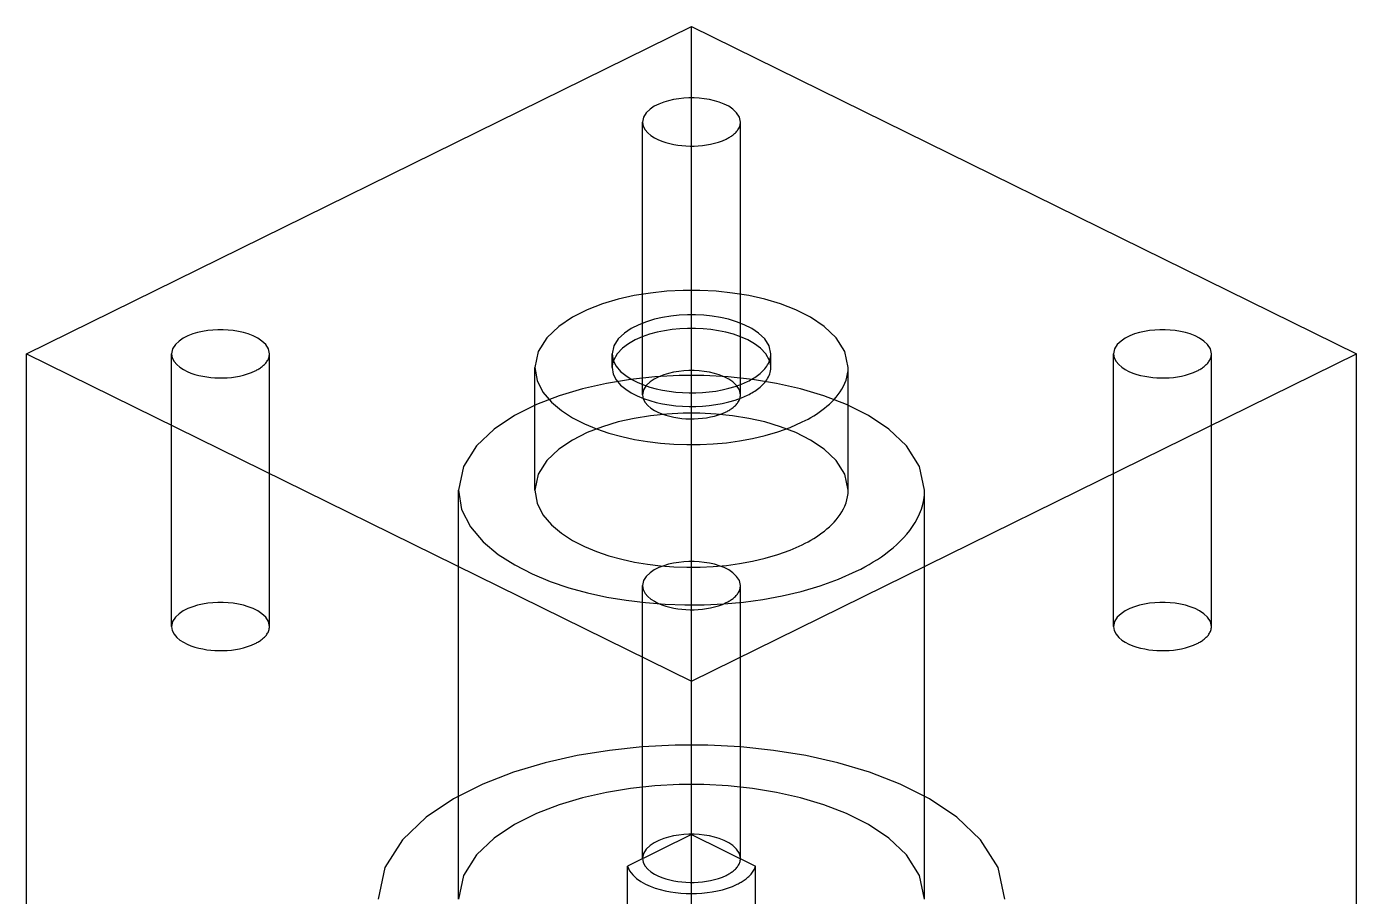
# Model space of a CAD drawing. Header units: millimetres. Extents: x 0 to 258, y -49 to 102.
# Drawn here: x 54.67 to 88.61, y 79.44 to 101.65 of the extents above; entities that cross this region are included whole.
import ezdxf

# ---------------------------------------------------------------- set-up
doc = ezdxf.new("R2010")
doc.units = ezdxf.units.MM
doc.layers.add('ISO_HIDDEN', color=8, linetype='CONTINUOUS')
doc.layers.add('ISO_VISIBLE', color=7, linetype='Continuous')

msp = doc.modelspace()

# ---------------------------------------------------------------- linework, layer by layer
at = {"layer": 'ISO_HIDDEN'}
for points in [[(71.638, 81.022), (71.638, 101.65)], [(70.388, 92.25), (70.388, 99.213)], [(72.888, 92.25), (72.888, 99.213)], [(75.638, 92.946), (75.552, 93.354), (75.328, 93.707), (75.024, 93.995), (74.675, 94.228), (74.301, 94.416), (73.909, 94.567), (73.507, 94.687), (73.098, 94.78), (72.684, 94.847), (72.267, 94.891), (71.848, 94.913), (71.428, 94.913), (71.009, 94.891), (70.592, 94.847), (70.178, 94.78), (69.769, 94.687), (69.367, 94.567), (68.976, 94.416), (68.601, 94.228), (68.253, 93.995), (67.949, 93.707), (67.725, 93.354), (67.638, 92.946)], [(58.367, 86.331), (58.367, 93.294)], [(60.867, 86.331), (60.867, 93.294)], [(69.613, 92.946), (69.613, 93.294)], [(69.644, 93.12), (69.642, 93.113), (69.639, 93.106), (69.637, 93.098), (69.635, 93.091), (69.632, 93.084), (69.63, 93.076), (69.629, 93.069), (69.627, 93.061), (69.625, 93.054), (69.623, 93.046), (69.622, 93.038), (69.621, 93.031), (69.619, 93.023), (69.618, 93.016), (69.617, 93.008), (69.616, 93), (69.615, 92.993), (69.615, 92.985), (69.614, 92.977), (69.614, 92.969), (69.613, 92.962), (69.613, 92.954), (69.613, 92.946)], [(73.663, 92.946), (73.663, 92.954), (73.663, 92.962), (73.663, 92.969), (73.662, 92.977), (73.662, 92.985), (73.661, 92.993), (73.66, 93), (73.659, 93.008), (73.658, 93.016), (73.657, 93.023), (73.656, 93.031), (73.655, 93.038), (73.653, 93.046), (73.651, 93.054), (73.65, 93.061), (73.648, 93.069), (73.646, 93.076), (73.644, 93.084), (73.642, 93.091), (73.639, 93.098), (73.637, 93.106), (73.635, 93.113), (73.632, 93.12)], [(73.663, 92.946), (73.663, 93.294)], [(82.409, 86.331), (82.409, 93.294)], [(84.909, 86.331), (84.909, 93.294)], [(77.588, 89.813), (77.459, 90.419), (77.127, 90.944), (76.674, 91.373), (76.156, 91.719), (75.598, 91.999), (75.017, 92.224), (74.419, 92.403), (73.81, 92.54), (73.194, 92.64), (72.573, 92.706), (71.95, 92.738), (71.326, 92.738), (70.703, 92.706), (70.082, 92.64), (69.466, 92.54), (68.858, 92.403), (68.26, 92.224), (67.678, 91.999), (67.121, 91.719), (66.602, 91.373), (66.15, 90.944), (65.817, 90.419), (65.688, 89.813)], [(67.638, 92.946), (67.695, 92.616), (67.847, 92.318), (68.064, 92.062), (68.322, 91.845), (68.604, 91.663), (68.903, 91.509), (69.213, 91.38), (69.532, 91.272), (69.856, 91.183), (70.185, 91.111), (70.516, 91.056), (70.85, 91.015), (71.186, 90.989), (71.522, 90.978), (71.858, 90.98), (72.194, 90.996), (72.529, 91.026), (72.862, 91.071), (73.193, 91.132), (73.52, 91.208), (73.843, 91.303), (74.159, 91.417), (74.467, 91.554)], [(67.638, 89.813), (67.638, 92.946)], [(69.613, 92.946), (69.642, 92.779), (69.719, 92.628), (69.829, 92.498), (69.959, 92.389), (70.102, 92.297), (70.254, 92.219), (70.411, 92.153), (70.572, 92.099), (70.736, 92.054), (70.902, 92.017), (71.07, 91.989), (71.239, 91.969), (71.409, 91.956), (71.579, 91.95), (71.749, 91.951), (71.92, 91.959), (72.089, 91.974), (72.258, 91.997), (72.425, 92.028), (72.591, 92.066), (72.754, 92.114), (72.915, 92.172), (73.07, 92.241)], [(72.888, 92.25), (72.861, 92.377), (72.791, 92.488), (72.696, 92.578), (72.587, 92.65), (72.47, 92.709), (72.348, 92.757), (72.222, 92.794), (72.094, 92.823), (71.965, 92.844), (71.835, 92.858), (71.704, 92.865), (71.573, 92.865), (71.442, 92.858), (71.311, 92.844), (71.182, 92.823), (71.054, 92.794), (70.928, 92.757), (70.806, 92.709), (70.689, 92.65), (70.58, 92.578), (70.485, 92.488), (70.415, 92.377), (70.388, 92.25)], [(73.07, 92.241), (73.108, 92.26), (73.145, 92.28), (73.182, 92.301), (73.218, 92.322), (73.253, 92.345), (73.288, 92.368), (73.323, 92.393), (73.356, 92.418), (73.389, 92.445), (73.42, 92.473), (73.451, 92.502), (73.48, 92.532), (73.508, 92.564), (73.535, 92.597), (73.559, 92.631), (73.582, 92.666), (73.602, 92.703), (73.62, 92.741), (73.635, 92.781), (73.647, 92.821), (73.656, 92.862), (73.661, 92.904), (73.663, 92.946)], [(74.467, 91.554), (74.541, 91.591), (74.614, 91.63), (74.687, 91.671), (74.758, 91.714), (74.829, 91.758), (74.898, 91.805), (74.966, 91.853), (75.032, 91.904), (75.096, 91.956), (75.159, 92.011), (75.219, 92.069), (75.277, 92.128), (75.332, 92.191), (75.384, 92.256), (75.433, 92.323), (75.477, 92.393), (75.518, 92.466), (75.553, 92.542), (75.583, 92.619), (75.607, 92.699), (75.624, 92.781), (75.635, 92.863), (75.638, 92.946)], [(75.638, 89.813), (75.638, 92.946)], [(70.388, 92.25), (70.406, 92.147), (70.454, 92.053), (70.521, 91.973), (70.602, 91.906), (70.69, 91.849), (70.783, 91.801), (70.88, 91.76), (70.98, 91.727), (71.081, 91.699), (71.184, 91.677), (71.288, 91.659), (71.392, 91.646), (71.497, 91.638), (71.602, 91.635), (71.707, 91.635), (71.812, 91.64), (71.917, 91.65), (72.021, 91.664), (72.124, 91.683), (72.226, 91.707), (72.327, 91.736), (72.426, 91.772), (72.522, 91.815)], [(72.522, 91.815), (72.545, 91.826), (72.568, 91.839), (72.591, 91.851), (72.613, 91.865), (72.635, 91.879), (72.657, 91.893), (72.678, 91.908), (72.699, 91.924), (72.719, 91.941), (72.738, 91.958), (72.757, 91.976), (72.775, 91.994), (72.793, 92.014), (72.809, 92.034), (72.824, 92.055), (72.838, 92.077), (72.851, 92.1), (72.862, 92.123), (72.871, 92.148), (72.878, 92.173), (72.884, 92.198), (72.887, 92.224), (72.888, 92.25)], [(75.638, 89.813), (75.552, 90.22), (75.328, 90.573), (75.024, 90.862), (74.675, 91.094), (74.301, 91.283), (73.909, 91.434), (73.507, 91.554), (73.098, 91.646), (72.684, 91.714), (72.267, 91.758), (71.848, 91.78), (71.428, 91.78), (71.009, 91.758), (70.592, 91.714), (70.178, 91.646), (69.769, 91.554), (69.367, 91.434), (68.976, 91.283), (68.601, 91.094), (68.253, 90.862), (67.949, 90.573), (67.725, 90.22), (67.638, 89.813)], [(65.688, 89.813), (65.772, 89.322), (65.999, 88.878), (66.322, 88.497), (66.705, 88.175), (67.125, 87.904), (67.57, 87.675), (68.031, 87.483), (68.505, 87.322), (68.988, 87.19), (69.476, 87.083), (69.97, 87.001), (70.466, 86.941), (70.965, 86.902), (71.465, 86.884), (71.965, 86.888), (72.465, 86.912), (72.963, 86.957), (73.459, 87.024), (73.951, 87.114), (74.438, 87.228), (74.918, 87.368), (75.388, 87.538), (75.845, 87.741)], [(65.688, 79.368), (65.688, 89.813)], [(67.638, 89.813), (67.695, 89.483), (67.847, 89.184), (68.064, 88.928), (68.322, 88.712), (68.604, 88.529), (68.903, 88.376), (69.213, 88.246), (69.532, 88.139), (69.856, 88.05), (70.185, 87.978), (70.516, 87.922), (70.85, 87.882), (71.186, 87.856), (71.522, 87.844), (71.858, 87.846), (72.194, 87.862), (72.529, 87.893), (72.862, 87.938), (73.193, 87.998), (73.52, 88.075), (73.843, 88.17), (74.159, 88.284), (74.467, 88.42)], [(74.467, 88.42), (74.541, 88.458), (74.614, 88.497), (74.687, 88.538), (74.758, 88.58), (74.829, 88.625), (74.898, 88.671), (74.966, 88.72), (75.032, 88.77), (75.096, 88.823), (75.159, 88.878), (75.219, 88.935), (75.277, 88.995), (75.332, 89.057), (75.384, 89.122), (75.433, 89.19), (75.477, 89.26), (75.518, 89.333), (75.553, 89.408), (75.583, 89.486), (75.607, 89.566), (75.624, 89.647), (75.635, 89.73), (75.638, 89.813)], [(75.845, 87.741), (75.956, 87.797), (76.065, 87.855), (76.173, 87.916), (76.279, 87.98), (76.384, 88.046), (76.487, 88.115), (76.588, 88.187), (76.686, 88.262), (76.782, 88.34), (76.875, 88.422), (76.965, 88.507), (77.051, 88.596), (77.133, 88.689), (77.21, 88.786), (77.283, 88.886), (77.349, 88.991), (77.409, 89.099), (77.461, 89.211), (77.506, 89.327), (77.541, 89.445), (77.567, 89.566), (77.583, 89.689), (77.588, 89.813)], [(77.588, 79.368), (77.588, 89.813)], [(70.388, 80.413), (70.388, 87.376)], [(72.888, 80.413), (72.888, 87.376)], [(60.867, 86.331), (60.84, 86.459), (60.77, 86.569), (60.675, 86.659), (60.566, 86.732), (60.449, 86.791), (60.327, 86.838), (60.202, 86.875), (60.074, 86.904), (59.944, 86.925), (59.814, 86.939), (59.683, 86.946), (59.552, 86.946), (59.421, 86.939), (59.291, 86.925), (59.161, 86.904), (59.033, 86.875), (58.908, 86.838), (58.785, 86.791), (58.668, 86.732), (58.559, 86.659), (58.464, 86.569), (58.394, 86.459), (58.367, 86.331)], [(84.909, 86.331), (84.882, 86.459), (84.812, 86.569), (84.717, 86.659), (84.608, 86.732), (84.491, 86.791), (84.369, 86.838), (84.243, 86.875), (84.115, 86.904), (83.986, 86.925), (83.855, 86.939), (83.725, 86.946), (83.593, 86.946), (83.463, 86.939), (83.332, 86.925), (83.203, 86.904), (83.075, 86.875), (82.949, 86.838), (82.827, 86.791), (82.71, 86.732), (82.601, 86.659), (82.506, 86.569), (82.436, 86.459), (82.409, 86.331)], [(58.367, 86.331), (58.385, 86.228), (58.433, 86.135), (58.501, 86.055), (58.581, 85.987), (58.669, 85.93), (58.763, 85.882), (58.86, 85.842), (58.959, 85.808), (59.061, 85.78), (59.163, 85.758), (59.267, 85.74), (59.371, 85.728), (59.476, 85.72), (59.581, 85.716), (59.686, 85.717), (59.791, 85.722), (59.896, 85.731), (60, 85.745), (60.103, 85.764), (60.206, 85.788), (60.306, 85.818), (60.405, 85.853), (60.501, 85.896)], [(60.501, 85.896), (60.524, 85.908), (60.547, 85.92), (60.57, 85.933), (60.592, 85.946), (60.614, 85.96), (60.636, 85.975), (60.657, 85.99), (60.678, 86.005), (60.698, 86.022), (60.718, 86.039), (60.736, 86.057), (60.755, 86.076), (60.772, 86.095), (60.788, 86.115), (60.803, 86.137), (60.817, 86.159), (60.83, 86.181), (60.841, 86.205), (60.85, 86.229), (60.858, 86.254), (60.863, 86.279), (60.866, 86.305), (60.867, 86.331)], [(82.409, 86.331), (82.427, 86.228), (82.474, 86.135), (82.542, 86.055), (82.623, 85.987), (82.711, 85.93), (82.804, 85.882), (82.901, 85.842), (83.001, 85.808), (83.102, 85.78), (83.205, 85.758), (83.308, 85.74), (83.413, 85.728), (83.518, 85.72), (83.623, 85.716), (83.728, 85.717), (83.833, 85.722), (83.937, 85.731), (84.041, 85.745), (84.145, 85.764), (84.247, 85.788), (84.348, 85.818), (84.447, 85.853), (84.543, 85.896)], [(84.543, 85.896), (84.566, 85.908), (84.589, 85.92), (84.612, 85.933), (84.634, 85.946), (84.656, 85.96), (84.678, 85.975), (84.699, 85.99), (84.72, 86.005), (84.74, 86.022), (84.759, 86.039), (84.778, 86.057), (84.796, 86.076), (84.813, 86.095), (84.83, 86.115), (84.845, 86.137), (84.859, 86.159), (84.871, 86.181), (84.882, 86.205), (84.892, 86.229), (84.899, 86.254), (84.905, 86.279), (84.908, 86.305), (84.909, 86.331)], [(79.638, 79.368), (79.465, 80.183), (79.017, 80.889), (78.41, 81.466), (77.712, 81.932), (76.963, 82.308), (76.18, 82.611), (75.377, 82.851), (74.558, 83.035), (73.73, 83.17), (72.896, 83.258), (72.058, 83.302), (71.219, 83.302), (70.381, 83.258), (69.546, 83.17), (68.718, 83.035), (67.9, 82.851), (67.096, 82.611), (66.314, 82.308), (65.564, 81.932), (64.867, 81.466), (64.259, 80.889), (63.811, 80.183), (63.638, 79.368)], [(77.588, 79.368), (77.459, 79.974), (77.127, 80.5), (76.674, 80.928), (76.156, 81.275), (75.598, 81.555), (75.017, 81.78), (74.419, 81.958), (73.81, 82.096), (73.194, 82.196), (72.573, 82.261), (71.95, 82.294), (71.326, 82.294), (70.703, 82.261), (70.082, 82.196), (69.466, 82.096), (68.858, 81.958), (68.26, 81.78), (67.678, 81.555), (67.121, 81.275), (66.602, 80.928), (66.15, 80.5), (65.817, 79.974), (65.688, 79.368)], [(71.638, 81.022), (70.003, 80.217)], [(72.888, 80.413), (72.861, 80.54), (72.791, 80.65), (72.696, 80.74), (72.587, 80.813), (72.47, 80.872), (72.348, 80.919), (72.222, 80.957), (72.094, 80.986), (71.965, 81.007), (71.835, 81.02), (71.704, 81.027), (71.573, 81.027), (71.442, 81.02), (71.311, 81.007), (71.182, 80.986), (71.054, 80.957), (70.928, 80.919), (70.806, 80.872), (70.689, 80.813), (70.58, 80.74), (70.485, 80.65), (70.415, 80.54), (70.388, 80.413)], [(71.638, 81.022), (73.273, 80.217)], [(70.003, 80.217), (70.056, 80.094), (70.137, 79.988), (70.236, 79.897), (70.346, 79.821), (70.463, 79.756), (70.585, 79.7), (70.71, 79.654), (70.838, 79.615), (70.968, 79.583), (71.1, 79.558), (71.232, 79.538), (71.366, 79.524), (71.499, 79.516), (71.633, 79.513), (71.767, 79.516), (71.901, 79.524), (72.034, 79.537), (72.167, 79.556), (72.298, 79.581), (72.428, 79.612), (72.557, 79.651), (72.683, 79.697), (72.805, 79.751)], [(70.003, 76.474), (70.003, 80.217)], [(70.388, 80.413), (70.406, 80.31), (70.454, 80.216), (70.521, 80.136), (70.602, 80.069), (70.69, 80.012), (70.783, 79.964), (70.88, 79.923), (70.98, 79.889), (71.081, 79.862), (71.184, 79.839), (71.288, 79.822), (71.392, 79.809), (71.497, 79.801), (71.602, 79.797), (71.707, 79.798), (71.812, 79.803), (71.917, 79.813), (72.021, 79.827), (72.124, 79.846), (72.226, 79.87), (72.327, 79.899), (72.426, 79.935), (72.522, 79.977)], [(72.522, 79.977), (72.545, 79.989), (72.568, 80.001), (72.591, 80.014), (72.613, 80.028), (72.635, 80.041), (72.657, 80.056), (72.678, 80.071), (72.699, 80.087), (72.719, 80.103), (72.738, 80.12), (72.757, 80.138), (72.775, 80.157), (72.793, 80.177), (72.809, 80.197), (72.824, 80.218), (72.838, 80.24), (72.851, 80.263), (72.862, 80.286), (72.871, 80.31), (72.878, 80.335), (72.884, 80.361), (72.887, 80.387), (72.888, 80.413)], [(72.805, 79.751), (72.831, 79.764), (72.857, 79.778), (72.883, 79.793), (72.909, 79.807), (72.934, 79.823), (72.959, 79.839), (72.983, 79.855), (73.008, 79.872), (73.031, 79.89), (73.054, 79.909), (73.077, 79.928), (73.099, 79.948), (73.12, 79.968), (73.14, 79.989), (73.16, 80.012), (73.179, 80.034), (73.196, 80.058), (73.213, 80.083), (73.228, 80.108), (73.242, 80.134), (73.254, 80.161), (73.265, 80.189), (73.273, 80.217)], [(73.273, 76.474), (73.273, 80.217)]]:
    msp.add_lwpolyline(points, dxfattribs=at)
at = {"layer": 'ISO_VISIBLE'}
for points in [[(54.668, 93.294), (71.638, 101.65)], [(71.638, 101.65), (88.609, 93.294)], [(72.888, 99.213), (72.861, 99.34), (72.791, 99.451), (72.696, 99.541), (72.587, 99.614), (72.47, 99.672), (72.348, 99.72), (72.222, 99.757), (72.094, 99.786), (71.965, 99.807), (71.835, 99.821), (71.704, 99.828), (71.573, 99.828), (71.442, 99.821), (71.311, 99.807), (71.182, 99.786), (71.054, 99.757), (70.928, 99.72), (70.806, 99.672), (70.689, 99.614), (70.58, 99.541), (70.485, 99.451), (70.415, 99.34), (70.388, 99.213)], [(70.388, 99.213), (70.406, 99.11), (70.454, 99.017), (70.521, 98.937), (70.602, 98.869), (70.69, 98.812), (70.783, 98.764), (70.88, 98.724), (70.98, 98.69), (71.081, 98.662), (71.184, 98.64), (71.288, 98.622), (71.392, 98.61), (71.497, 98.602), (71.602, 98.598), (71.707, 98.598), (71.812, 98.604), (71.917, 98.613), (72.021, 98.627), (72.124, 98.646), (72.226, 98.67), (72.327, 98.699), (72.426, 98.735), (72.522, 98.778)], [(72.522, 98.778), (72.545, 98.79), (72.568, 98.802), (72.591, 98.815), (72.613, 98.828), (72.635, 98.842), (72.657, 98.856), (72.678, 98.871), (72.699, 98.887), (72.719, 98.904), (72.738, 98.921), (72.757, 98.939), (72.775, 98.957), (72.793, 98.977), (72.809, 98.997), (72.824, 99.018), (72.838, 99.04), (72.851, 99.063), (72.862, 99.087), (72.871, 99.111), (72.878, 99.136), (72.884, 99.161), (72.887, 99.187), (72.888, 99.213)], [(73.663, 93.294), (73.619, 93.501), (73.506, 93.679), (73.352, 93.825), (73.176, 93.943), (72.986, 94.038), (72.788, 94.115), (72.584, 94.176), (72.377, 94.223), (72.168, 94.257), (71.956, 94.279), (71.744, 94.29), (71.532, 94.29), (71.32, 94.279), (71.109, 94.257), (70.899, 94.223), (70.692, 94.176), (70.488, 94.115), (70.29, 94.038), (70.101, 93.943), (69.924, 93.825), (69.77, 93.679), (69.657, 93.501), (69.613, 93.294)], [(60.867, 93.294), (60.84, 93.422), (60.77, 93.532), (60.675, 93.622), (60.566, 93.695), (60.449, 93.754), (60.327, 93.801), (60.202, 93.838), (60.074, 93.867), (59.944, 93.888), (59.814, 93.902), (59.683, 93.909), (59.552, 93.909), (59.421, 93.902), (59.291, 93.888), (59.161, 93.867), (59.033, 93.838), (58.908, 93.801), (58.785, 93.754), (58.668, 93.695), (58.559, 93.622), (58.464, 93.532), (58.394, 93.422), (58.367, 93.294)], [(73.632, 93.12), (73.537, 93.292), (73.403, 93.435), (73.245, 93.553), (73.073, 93.65), (72.893, 93.729), (72.707, 93.793), (72.517, 93.844), (72.324, 93.884), (72.129, 93.913), (71.933, 93.933), (71.737, 93.942), (71.54, 93.942), (71.343, 93.933), (71.147, 93.913), (70.952, 93.884), (70.759, 93.844), (70.569, 93.793), (70.383, 93.729), (70.203, 93.65), (70.031, 93.553), (69.874, 93.435), (69.739, 93.292), (69.644, 93.12)], [(84.909, 93.294), (84.882, 93.422), (84.812, 93.532), (84.717, 93.622), (84.608, 93.695), (84.491, 93.754), (84.369, 93.801), (84.243, 93.838), (84.115, 93.867), (83.986, 93.888), (83.855, 93.902), (83.725, 93.909), (83.593, 93.909), (83.463, 93.902), (83.332, 93.888), (83.203, 93.867), (83.075, 93.838), (82.949, 93.801), (82.827, 93.754), (82.71, 93.695), (82.601, 93.622), (82.506, 93.532), (82.436, 93.422), (82.409, 93.294)], [(54.668, 72.666), (54.668, 93.294)], [(54.668, 93.294), (71.638, 84.939)], [(58.367, 93.294), (58.385, 93.191), (58.433, 93.098), (58.501, 93.018), (58.581, 92.95), (58.669, 92.893), (58.763, 92.845), (58.86, 92.805), (58.959, 92.771), (59.061, 92.743), (59.163, 92.721), (59.267, 92.704), (59.371, 92.691), (59.476, 92.683), (59.581, 92.679), (59.686, 92.68), (59.791, 92.685), (59.896, 92.694), (60, 92.708), (60.103, 92.727), (60.206, 92.751), (60.306, 92.781), (60.405, 92.817), (60.501, 92.859)], [(60.501, 92.859), (60.524, 92.871), (60.547, 92.883), (60.57, 92.896), (60.592, 92.909), (60.614, 92.923), (60.636, 92.938), (60.657, 92.953), (60.678, 92.969), (60.698, 92.985), (60.718, 93.002), (60.736, 93.02), (60.755, 93.039), (60.772, 93.058), (60.788, 93.079), (60.803, 93.1), (60.817, 93.122), (60.83, 93.144), (60.841, 93.168), (60.85, 93.192), (60.858, 93.217), (60.863, 93.243), (60.866, 93.268), (60.867, 93.294)], [(69.613, 93.294), (69.642, 93.127), (69.719, 92.976), (69.829, 92.846), (69.959, 92.737), (70.102, 92.645), (70.254, 92.567), (70.411, 92.501), (70.572, 92.447), (70.736, 92.402), (70.902, 92.365), (71.07, 92.337), (71.239, 92.317), (71.409, 92.304), (71.579, 92.298), (71.749, 92.299), (71.92, 92.307), (72.089, 92.322), (72.258, 92.345), (72.425, 92.376), (72.591, 92.415), (72.754, 92.462), (72.915, 92.52), (73.07, 92.589)], [(71.638, 84.939), (88.609, 93.294)], [(73.07, 92.589), (73.108, 92.608), (73.145, 92.628), (73.182, 92.649), (73.218, 92.67), (73.253, 92.693), (73.288, 92.716), (73.323, 92.741), (73.356, 92.767), (73.389, 92.793), (73.42, 92.821), (73.451, 92.85), (73.48, 92.88), (73.508, 92.912), (73.535, 92.945), (73.559, 92.979), (73.582, 93.015), (73.602, 93.051), (73.62, 93.09), (73.635, 93.129), (73.647, 93.169), (73.656, 93.21), (73.661, 93.252), (73.663, 93.294)], [(82.409, 93.294), (82.427, 93.191), (82.474, 93.098), (82.542, 93.018), (82.623, 92.95), (82.711, 92.893), (82.804, 92.845), (82.901, 92.805), (83.001, 92.771), (83.102, 92.743), (83.205, 92.721), (83.308, 92.704), (83.413, 92.691), (83.518, 92.683), (83.623, 92.679), (83.728, 92.68), (83.833, 92.685), (83.937, 92.694), (84.041, 92.708), (84.145, 92.727), (84.247, 92.751), (84.348, 92.781), (84.447, 92.817), (84.543, 92.859)], [(84.543, 92.859), (84.566, 92.871), (84.589, 92.883), (84.612, 92.896), (84.634, 92.909), (84.656, 92.923), (84.678, 92.938), (84.699, 92.953), (84.72, 92.969), (84.74, 92.985), (84.759, 93.002), (84.778, 93.02), (84.796, 93.039), (84.813, 93.058), (84.83, 93.079), (84.845, 93.1), (84.859, 93.122), (84.871, 93.144), (84.882, 93.168), (84.892, 93.192), (84.899, 93.217), (84.905, 93.243), (84.908, 93.268), (84.909, 93.294)], [(88.609, 72.666), (88.609, 93.294)], [(72.888, 87.376), (72.861, 87.503), (72.791, 87.613), (72.696, 87.703), (72.587, 87.776), (72.47, 87.835), (72.348, 87.882), (72.222, 87.92), (72.094, 87.949), (71.965, 87.97), (71.835, 87.984), (71.704, 87.99), (71.573, 87.99), (71.442, 87.984), (71.311, 87.97), (71.182, 87.949), (71.054, 87.92), (70.928, 87.882), (70.806, 87.835), (70.689, 87.776), (70.58, 87.703), (70.485, 87.613), (70.415, 87.503), (70.388, 87.376)], [(70.388, 87.376), (70.406, 87.273), (70.454, 87.179), (70.521, 87.099), (70.602, 87.032), (70.69, 86.975), (70.783, 86.927), (70.88, 86.886), (70.98, 86.853), (71.081, 86.825), (71.184, 86.802), (71.288, 86.785), (71.392, 86.772), (71.497, 86.764), (71.602, 86.761), (71.707, 86.761), (71.812, 86.766), (71.917, 86.776), (72.021, 86.79), (72.124, 86.809), (72.226, 86.833), (72.327, 86.862), (72.426, 86.898), (72.522, 86.941)], [(72.522, 86.941), (72.545, 86.952), (72.568, 86.965), (72.591, 86.977), (72.613, 86.991), (72.635, 87.005), (72.657, 87.019), (72.678, 87.034), (72.699, 87.05), (72.719, 87.066), (72.738, 87.084), (72.757, 87.101), (72.775, 87.12), (72.793, 87.14), (72.809, 87.16), (72.824, 87.181), (72.838, 87.203), (72.851, 87.226), (72.862, 87.249), (72.871, 87.274), (72.878, 87.299), (72.884, 87.324), (72.887, 87.35), (72.888, 87.376)], [(71.638, 64.31), (71.638, 84.939)]]:
    msp.add_lwpolyline(points, dxfattribs=at)

doc.saveas('drawing.dxf')
